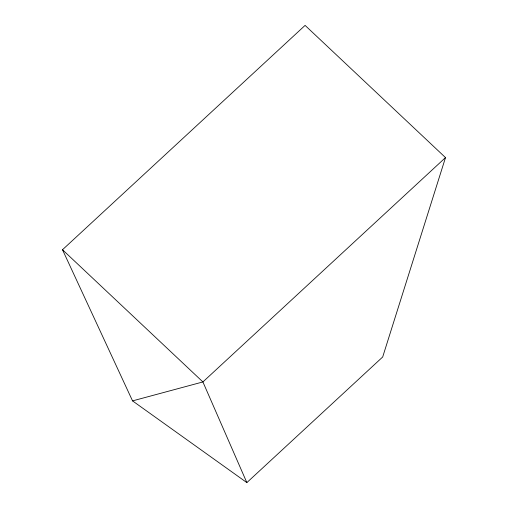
<?xml version="1.0" encoding="UTF-8"?>
<svg xmlns="http://www.w3.org/2000/svg" width="508" height="508" viewBox="0 0 508 508"><rect width="100%" height="100%" fill="white"/><g stroke="black" fill="none" stroke-linecap="round" stroke-linejoin="round"><path stroke-width="0.76" d="M445.503 157.594L382.683 356.991L246.85 482.6L132.544 400.888L62.497 249.739L305.092 25.4L445.503 157.594L202.908 381.933L132.544 400.888M62.497 249.739L202.908 381.933L246.85 482.6"/></g></svg>
